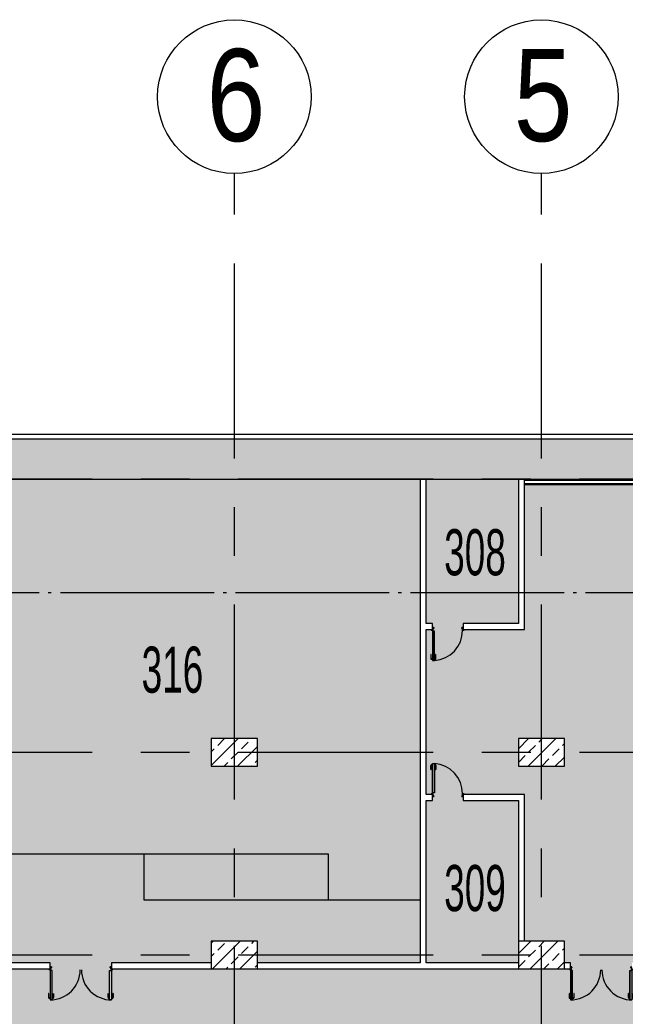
# Model space of a CAD drawing. Header units: metres. Extents: x -201 to 705, y -63 to 42.
# Drawn here: x 630.33 to 650.04, y -13.79 to 18.65 of the extents above; entities that cross this region are included whole.
import ezdxf

# ---------------------------------------------------------------- set-up
doc = ezdxf.new("R2010")
doc.units = ezdxf.units.M
doc.linetypes.add('Grid Line', pattern=[11.1125, 6.35, -1.5875, 1.5875, -1.5875])
doc.linetypes.add('HAT AKSI', pattern=[5.6, 5, -0.3, 0, -0.3])
for name, color, linetype, lineweight in [('A-----NPP', 7, 'Continuous', 9), ('A-DETLGEM', 7, 'Continuous', 9), ('A_AREA', 7, 'Continuous', 9), ('A_DOOR', 7, 'Continuous', 9), ('A_GRID', 7, 'Continuous', 9), ('A_GRID_BALOON', 7, 'Continuous', 9), ('A_HATCH', 7, 'Continuous', 9), ('A_RC', 7, 'Continuous', 9), ('A_TEXT_40', 7, 'Continuous', 9), ('A_WALL', 7, 'Continuous', 9), ('G-PLANOTM', 7, 'Continuous', 9)]:
    doc.layers.add(name, color=color, linetype=linetype, lineweight=lineweight)
doc.styles.add('Arial Narrow_1', font='ARIALN.TTF', dxfattribs={"height": 3})
doc.styles.add('Arial Narrow_2', font='ARIALN.TTF', dxfattribs={"width": 0.7, "height": 1.5})

# ---------------------------------------------------------------- blocks, each defined once
blk = doc.blocks.new('B1010_10_KOLON_DİKDÖRTGEN KESİT - 90x150mm-4188250-14_73 _17_73_ TEKNİK KAT _FFL__ANAHTAR PLAN')
at = {"layer": 'A_RC', "true_color": 0x787878}
h = blk.add_hatch(dxfattribs=at)
h.set_pattern_fill('FP_5', color=8, style=0, pattern_type=2)
h.set_pattern_definition([(225, (-35, -11.8), (0.442281, -0.442281), []), (225, (-35.442, -11.8), (0.442281, -0.442281), [0.31274, -0.15637])])
h.paths.add_polyline_path([(0.272, 0.45), (-0.75, 0.45), (-0.75, -0.45), (0.75, -0.45), (0.75, 0.45)])
at = {"layer": 'A_RC', "lineweight": 18}
for p, q in [((0.75, 0.45), (-0.75, 0.45)), ((-0.75, 0.45), (-0.75, -0.45)), ((0.75, -0.45), (0.75, 0.45)), ((-0.75, -0.45), (0.75, -0.45))]:
    blk.add_line(p, q, dxfattribs=at)
blk = doc.blocks.new('B1010_10_KOLON_DİKDÖRTGEN KESİT - 90x150mm-V234-14_73 _17_73_ TEKNİK KAT _FFL__ANAHTAR PLAN')
at = {"layer": 'A_RC', "true_color": 0x787878}
h = blk.add_hatch(dxfattribs=at)
h.set_pattern_fill('FP_6', color=8, style=0, pattern_type=2)
h.set_pattern_definition([(225, (-35, -5.2), (0.442281, -0.442281), []), (225, (-35.442, -5.2), (0.442281, -0.442281), [0.31274, -0.15637])])
h.paths.add_polyline_path([(0.55, 0.45), (-0.75, 0.45), (-0.75, -0.45), (0.75, -0.45), (0.75, 0.45)])
at = {"layer": 'A_RC', "lineweight": 18}
for p, q in [((0.75, 0.45), (-0.75, 0.45)), ((-0.75, 0.45), (-0.75, -0.45)), ((0.75, -0.45), (0.75, 0.45)), ((-0.75, -0.45), (0.75, -0.45))]:
    blk.add_line(p, q, dxfattribs=at)
blk = doc.blocks.new('B1010_10_KOLON_DİKDÖRTGEN KESİT - 90x150mm-V237-14_73 _17_73_ TEKNİK KAT _FFL__ANAHTAR PLAN')
at = {"layer": 'A_RC', "true_color": 0x787878}
h = blk.add_hatch(dxfattribs=at)
h.set_pattern_fill('FP_32', color=8, style=0, pattern_type=2)
h.set_pattern_definition([(225, (-45, -11.8), (0.442281, -0.442281), []), (225, (-45.442, -11.8), (0.442281, -0.442281), [0.31274, -0.15637])])
h.paths.add_polyline_path([(0.65, 0.45), (-0.75, 0.45), (-0.75, -0.45), (0.75, -0.45), (0.75, 0.45)])
at = {"layer": 'A_RC', "lineweight": 18}
for p, q in [((0.75, 0.45), (-0.75, 0.45)), ((-0.75, 0.45), (-0.75, -0.45)), ((0.75, -0.45), (0.75, 0.45)), ((-0.75, -0.45), (0.75, -0.45))]:
    blk.add_line(p, q, dxfattribs=at)
blk = doc.blocks.new('B1010_10_KOLON_DİKDÖRTGEN KESİT - 90x150mm-V238-14_73 _17_73_ TEKNİK KAT _FFL__ANAHTAR PLAN')
at = {"layer": 'A_RC', "true_color": 0x787878}
h = blk.add_hatch(dxfattribs=at)
h.set_pattern_fill('FP_33', color=8, style=0, pattern_type=2)
h.set_pattern_definition([(225, (-45, -5.2), (0.442281, -0.442281), []), (225, (-45.442, -5.2), (0.442281, -0.442281), [0.31274, -0.15637])])
h.paths.add_polyline_path([(0.75, 0.45), (-0.75, 0.45), (-0.75, -0.45), (0.75, -0.45), (0.75, 0.329)])
at = {"layer": 'A_RC', "lineweight": 18}
for p, q in [((0.75, 0.45), (-0.75, 0.45)), ((-0.75, 0.45), (-0.75, -0.45)), ((0.75, -0.45), (0.75, 0.45)), ((-0.75, -0.45), (0.75, -0.45))]:
    blk.add_line(p, q, dxfattribs=at)
blk = doc.blocks.new('IC-TKN-M7-S22-000-10-A1-32-K-T-6C-200_rvt-3-14_73 _17_73_ TEKNİK KAT _FFL__ANAHTAR PLAN')
at = {"layer": 'A_HATCH', "true_color": 0x787878}
h = blk.add_hatch(dxfattribs=at)
h.set_pattern_fill('FP_3', color=8, style=0, pattern_type=2)
h.set_pattern_definition([(45, (0, 0), (-0.442274, 0.442274), []), (45, (0.4423, 0), (-0.442274, 0.442274), [0.31274, -0.15637])])
h.paths.add_polyline_path([(-19, 3.7), (6.5, 3.7), (6.5, 5), (-55.75, 5), (-55.75, 3.7), (-20.653, 3.7)])
at = {"layer": 'A-----NPP'}
blk.add_line((6.65, 5.15), (-55.669, 5.15), dxfattribs=at)
at = {"layer": 'A_WALL', "lineweight": 18}
for p, q in [((6.5, 5), (-55.75, 5)), ((-55.75, 3.7), (5.2, 3.7))]:
    blk.add_line(p, q, dxfattribs=at)
at = {"layer": 'A_RC', "lineweight": 9, "rotation": 180}
for name, p in [('B1010_10_KOLON_DİKDÖRTGEN KESİT - 90x150mm-V238-14_73 _17_73_ TEKNİK KAT _FFL__ANAHTAR PLAN', (-45, -5.2)), ('B1010_10_KOLON_DİKDÖRTGEN KESİT - 90x150mm-V234-14_73 _17_73_ TEKNİK KAT _FFL__ANAHTAR PLAN', (-35, -5.2)), ('B1010_10_KOLON_DİKDÖRTGEN KESİT - 90x150mm-V237-14_73 _17_73_ TEKNİK KAT _FFL__ANAHTAR PLAN', (-45, -11.8)), ('B1010_10_KOLON_DİKDÖRTGEN KESİT - 90x150mm-4188250-14_73 _17_73_ TEKNİK KAT _FFL__ANAHTAR PLAN', (-35, -11.8))]:
    blk.add_blockref(name, p, dxfattribs=at)
blk = doc.blocks.new('C1030_70_YK2 200x220cm - YK2 200x220cm-1520040-14_73 _17_73_ TEKNİK KAT _FFL__ANAHTAR PLAN')
at = {"layer": 'A-DETLGEM'}
for p, q in [((-1.05, 0.901), (-1.05, 1.036)), ((-1.04, 1.036), (-1.04, 0.901)), ((-1.03, 1.056), (-1, 1.056)), ((-1, 1.046), (-1.03, 1.046)), ((-0.999, 1.107), (-0.934, 1.107)), ((-0.999, 0.138), (-0.999, 1.107)), ((-0.938, 1.103), (-0.995, 1.103)), ((-0.995, 0.153), (-0.995, 1.103)), ((-0.938, 1.103), (-0.938, 0.153)), ((-0.935, 1.056), (-0.905, 1.056)), ((-0.905, 1.046), (-0.935, 1.046)), ((-0.934, 1.107), (-0.934, 0.62)), ((-0.895, 0.901), (-0.895, 1.036)), ((-0.885, 1.036), (-0.885, 0.901)), ((0.885, 1.036), (0.885, 0.901)), ((0.895, 0.901), (0.895, 1.036)), ((0.935, 1.056), (0.905, 1.056)), ((0.905, 1.046), (0.935, 1.046)), ((0.999, 1.107), (0.934, 1.107)), ((0.934, 1.107), (0.934, 0.62)), ((0.938, 1.103), (0.995, 1.103)), ((0.938, 1.103), (0.938, 0.153)), ((0.995, 0.153), (0.995, 1.103)), ((0.999, 0.138), (0.999, 1.107)), ((1.03, 1.056), (1, 1.056)), ((1, 1.046), (1.03, 1.046)), ((1.04, 1.036), (1.04, 0.901)), ((1.05, 0.901), (1.05, 1.036)), ((-0.934, 0.62), (-0.934, 0.149)), ((0.934, 0.62), (0.934, 0.149)), ((-0.991, 0.138), (-0.999, 0.138)), ((-0.938, 0.153), (-0.995, 0.153)), ((-0.991, 0.149), (-0.991, 0.138)), ((-0.934, 0.149), (-0.991, 0.149)), ((0.934, 0.149), (0.991, 0.149)), ((0.938, 0.153), (0.995, 0.153)), ((0.991, 0.149), (0.991, 0.138)), ((0.991, 0.138), (0.999, 0.138))]:
    blk.add_line(p, q, dxfattribs=at)
for centre, radius in [((-1, 0.13), 0.008), ((-1, 0.13), 0.006), ((1, 0.13), 0.008), ((1, 0.13), 0.006)]:
    blk.add_circle(centre, radius, dxfattribs=at)
for centre, radius, start, end in [((-1.03, 1.036), 0.02, 90, 180), ((-1.03, 1.036), 0.01, 90, 180), ((-0.905, 1.036), 0.02, 360, 90), ((-0.905, 1.036), 0.01, 360, 90), ((0.905, 1.036), 0.02, 90, 180), ((0.905, 1.036), 0.01, 90, 180), ((1.03, 1.036), 0.02, 0, 90), ((1.03, 1.036), 0.01, 360, 90), ((-1.045, 0.901), 0.005, 180, 0), ((-0.89, 0.901), 0.005, 180, 0), ((0.89, 0.901), 0.005, 180, 0), ((1.045, 0.901), 0.005, 180, 0)]:
    blk.add_arc(centre, radius, start, end, dxfattribs=at)
at = {"layer": 'A_DOOR'}
for p, q in [((-0.983, 0.118), (-1.038, 0.118)), ((-1.038, 0.118), (-1.038, 0.1)), ((-1.036, 0.1), (-1.036, 0.116)), ((-1.036, 0.116), (-0.985, 0.116)), ((-0.985, 0.095), (-0.987, 0.093)), ((-0.987, 0.093), (-0.987, 0.062)), ((-0.987, 0.062), (-0.985, 0.06)), ((-0.985, 0.116), (-0.985, 0.095)), ((-0.985, 0.092), (-0.983, 0.094)), ((-0.985, 0.063), (-0.985, 0.092)), ((-0.983, 0.061), (-0.985, 0.063)), ((-0.985, 0.06), (-0.985, 0.049)), ((-0.985, 0.049), (-0.965, 0.049)), ((-0.983, 0.045), (-0.985, 0.045)), ((-0.985, 0.045), (-0.985, 0.037)), ((-0.985, 0.037), (-0.957, 0.037)), ((-0.983, 0.094), (-0.983, 0.118)), ((-0.983, 0.051), (-0.983, 0.061)), ((-0.967, 0.051), (-0.983, 0.051)), ((-0.983, 0.039), (-0.983, 0.045)), ((-0.959, 0.039), (-0.983, 0.039)), ((-0.957, 0.061), (-0.967, 0.061)), ((-0.967, 0.061), (-0.967, 0.051)), ((-0.965, 0.049), (-0.965, 0.059)), ((-0.965, 0.059), (-0.959, 0.059)), ((-0.959, 0.059), (-0.959, 0.039)), ((-0.957, 0.037), (-0.957, 0.061)), ((0.967, 0.061), (0.957, 0.061)), ((0.957, 0.061), (0.957, 0.037)), ((0.957, 0.037), (0.985, 0.037)), ((0.959, 0.039), (0.959, 0.059)), ((0.959, 0.059), (0.965, 0.059)), ((0.983, 0.039), (0.959, 0.039)), ((0.965, 0.059), (0.965, 0.049)), ((0.965, 0.049), (0.985, 0.049)), ((0.967, 0.051), (0.967, 0.061)), ((0.983, 0.051), (0.967, 0.051)), ((1.038, 0.118), (0.983, 0.118)), ((0.983, 0.118), (0.983, 0.094)), ((0.983, 0.094), (0.985, 0.092)), ((0.985, 0.063), (0.983, 0.061)), ((0.983, 0.061), (0.983, 0.051)), ((0.985, 0.045), (0.983, 0.045)), ((0.983, 0.045), (0.983, 0.039)), ((0.985, 0.095), (0.985, 0.116)), ((0.985, 0.116), (1.036, 0.116)), ((0.987, 0.093), (0.985, 0.095)), ((0.985, 0.092), (0.985, 0.063)), ((0.985, 0.06), (0.987, 0.062)), ((0.985, 0.049), (0.985, 0.06)), ((0.985, 0.037), (0.985, 0.045)), ((0.987, 0.062), (0.987, 0.093)), ((1.036, 0.116), (1.036, 0.1)), ((1.038, 0.1), (1.038, 0.118))]:
    blk.add_line(p, q, dxfattribs=at)
for centre, start, end in [((-1, 0.13), 360, 90), ((1, 0.13), 90, 180)]:
    blk.add_arc(centre, 0.98, start, end, dxfattribs=at)
blk = doc.blocks.new('D2030_10_U Kanal Ekipmanı - U Kanal Ekipmanı-3844115-14_73 _17_73_ TEKNİK KAT _FFL__ANAHTAR PLAN')
at = {"layer": 'G-PLANOTM'}
for p, q in [((-0.155, 0), (-0.155, 16.55)), ((-0.15, 0), (-0.15, 16.55)), ((-0.03, 0), (-0.03, 16.55)), ((-0.025, 16.55), (-0.025, 0)), ((0, 0), (0, 16.55))]:
    blk.add_line(p, q, dxfattribs=at)
blk = doc.blocks.new('C1030_70_YK2 200x220cm - YK2 200x220cm-V233-14_73 _17_73_ TEKNİK KAT _FFL__ANAHTAR PLAN')
at = {"layer": 'A-DETLGEM'}
for p, q in [((-1.05, 0.901), (-1.05, 1.036)), ((-1.04, 1.036), (-1.04, 0.901)), ((-1.03, 1.056), (-1, 1.056)), ((-1, 1.046), (-1.03, 1.046)), ((-0.999, 1.107), (-0.934, 1.107)), ((-0.999, 0.138), (-0.999, 1.107)), ((-0.938, 1.103), (-0.995, 1.103)), ((-0.995, 0.153), (-0.995, 1.103)), ((-0.938, 1.103), (-0.938, 0.153)), ((-0.935, 1.056), (-0.905, 1.056)), ((-0.905, 1.046), (-0.935, 1.046)), ((-0.934, 1.107), (-0.934, 0.62)), ((-0.895, 0.901), (-0.895, 1.036)), ((-0.885, 1.036), (-0.885, 0.901)), ((0.885, 1.036), (0.885, 0.901)), ((0.895, 0.901), (0.895, 1.036)), ((0.935, 1.056), (0.905, 1.056)), ((0.905, 1.046), (0.935, 1.046)), ((0.999, 1.107), (0.934, 1.107)), ((0.934, 1.107), (0.934, 0.62)), ((0.938, 1.103), (0.995, 1.103)), ((0.938, 1.103), (0.938, 0.153)), ((0.995, 0.153), (0.995, 1.103)), ((0.999, 0.138), (0.999, 1.107)), ((1.03, 1.056), (1, 1.056)), ((1, 1.046), (1.03, 1.046)), ((1.04, 1.036), (1.04, 0.901)), ((1.05, 0.901), (1.05, 1.036)), ((-0.934, 0.62), (-0.934, 0.149)), ((0.934, 0.62), (0.934, 0.149)), ((-0.991, 0.138), (-0.999, 0.138)), ((-0.938, 0.153), (-0.995, 0.153)), ((-0.991, 0.149), (-0.991, 0.138)), ((-0.934, 0.149), (-0.991, 0.149)), ((0.934, 0.149), (0.991, 0.149)), ((0.938, 0.153), (0.995, 0.153)), ((0.991, 0.149), (0.991, 0.138)), ((0.991, 0.138), (0.999, 0.138))]:
    blk.add_line(p, q, dxfattribs=at)
for centre, radius in [((-1, 0.13), 0.008), ((-1, 0.13), 0.006), ((1, 0.13), 0.008), ((1, 0.13), 0.006)]:
    blk.add_circle(centre, radius, dxfattribs=at)
for centre, radius, start, end in [((-1.03, 1.036), 0.02, 90, 180), ((-1.03, 1.036), 0.01, 90, 180), ((-0.905, 1.036), 0.02, 360, 90), ((-0.905, 1.036), 0.01, 360, 90), ((0.905, 1.036), 0.02, 90, 180), ((0.905, 1.036), 0.01, 90, 180), ((1.03, 1.036), 0.02, 0, 90), ((1.03, 1.036), 0.01, 360, 90), ((-1.045, 0.901), 0.005, 180, 0), ((-0.89, 0.901), 0.005, 180, 0), ((0.89, 0.901), 0.005, 180, 0), ((1.045, 0.901), 0.005, 180, 0)]:
    blk.add_arc(centre, radius, start, end, dxfattribs=at)
at = {"layer": 'A_DOOR'}
for p, q in [((-0.983, 0.118), (-1.038, 0.118)), ((-1.038, 0.118), (-1.038, 0.1)), ((-1.038, 0.1), (-1.038, 0.118)), ((-1.038, 0.118), (-0.983, 0.118)), ((-1.036, 0.1), (-1.036, 0.116)), ((-1.036, 0.116), (-0.985, 0.116)), ((-0.985, 0.116), (-1.036, 0.116)), ((-1.036, 0.116), (-1.036, 0.1)), ((-0.985, 0.095), (-0.987, 0.093)), ((-0.987, 0.093), (-0.985, 0.095)), ((-0.987, 0.093), (-0.987, 0.062)), ((-0.987, 0.062), (-0.987, 0.093)), ((-0.987, 0.062), (-0.985, 0.06)), ((-0.985, 0.06), (-0.987, 0.062)), ((-0.985, 0.116), (-0.985, 0.095)), ((-0.985, 0.095), (-0.985, 0.116)), ((-0.985, 0.092), (-0.983, 0.094)), ((-0.983, 0.094), (-0.985, 0.092)), ((-0.985, 0.063), (-0.985, 0.092)), ((-0.985, 0.092), (-0.985, 0.063)), ((-0.983, 0.061), (-0.985, 0.063)), ((-0.985, 0.063), (-0.983, 0.061)), ((-0.985, 0.06), (-0.985, 0.049)), ((-0.985, 0.049), (-0.985, 0.06)), ((-0.985, 0.049), (-0.965, 0.049)), ((-0.965, 0.049), (-0.985, 0.049)), ((-0.983, 0.045), (-0.985, 0.045)), ((-0.985, 0.045), (-0.985, 0.037)), ((-0.985, 0.037), (-0.985, 0.045)), ((-0.985, 0.045), (-0.983, 0.045)), ((-0.985, 0.037), (-0.957, 0.037)), ((-0.957, 0.037), (-0.985, 0.037)), ((-0.983, 0.094), (-0.983, 0.118)), ((-0.983, 0.118), (-0.983, 0.094)), ((-0.983, 0.051), (-0.983, 0.061)), ((-0.983, 0.061), (-0.983, 0.051)), ((-0.967, 0.051), (-0.983, 0.051)), ((-0.983, 0.051), (-0.967, 0.051)), ((-0.983, 0.039), (-0.983, 0.045)), ((-0.983, 0.045), (-0.983, 0.039)), ((-0.959, 0.039), (-0.983, 0.039)), ((-0.983, 0.039), (-0.959, 0.039)), ((-0.957, 0.061), (-0.967, 0.061)), ((-0.967, 0.061), (-0.967, 0.051)), ((-0.967, 0.051), (-0.967, 0.061)), ((-0.967, 0.061), (-0.957, 0.061)), ((-0.965, 0.049), (-0.965, 0.059)), ((-0.965, 0.059), (-0.959, 0.059)), ((-0.959, 0.059), (-0.965, 0.059)), ((-0.965, 0.059), (-0.965, 0.049)), ((-0.959, 0.059), (-0.959, 0.039)), ((-0.959, 0.039), (-0.959, 0.059)), ((-0.957, 0.037), (-0.957, 0.061)), ((-0.957, 0.061), (-0.957, 0.037)), ((0.967, 0.061), (0.957, 0.061)), ((0.957, 0.061), (0.957, 0.037)), ((0.957, 0.037), (0.957, 0.061)), ((0.957, 0.061), (0.967, 0.061)), ((0.957, 0.037), (0.985, 0.037)), ((0.985, 0.037), (0.957, 0.037)), ((0.959, 0.039), (0.959, 0.059)), ((0.959, 0.059), (0.965, 0.059)), ((0.965, 0.059), (0.959, 0.059)), ((0.959, 0.059), (0.959, 0.039)), ((0.983, 0.039), (0.959, 0.039)), ((0.959, 0.039), (0.983, 0.039)), ((0.965, 0.059), (0.965, 0.049)), ((0.965, 0.049), (0.965, 0.059)), ((0.965, 0.049), (0.985, 0.049)), ((0.985, 0.049), (0.965, 0.049)), ((0.967, 0.051), (0.967, 0.061)), ((0.967, 0.061), (0.967, 0.051)), ((0.983, 0.051), (0.967, 0.051)), ((0.967, 0.051), (0.983, 0.051)), ((1.038, 0.118), (0.983, 0.118)), ((0.983, 0.118), (0.983, 0.094)), ((0.983, 0.094), (0.983, 0.118)), ((0.983, 0.118), (1.038, 0.118)), ((0.983, 0.094), (0.985, 0.092)), ((0.985, 0.092), (0.983, 0.094)), ((0.985, 0.063), (0.983, 0.061)), ((0.983, 0.061), (0.985, 0.063)), ((0.983, 0.061), (0.983, 0.051)), ((0.983, 0.051), (0.983, 0.061)), ((0.985, 0.045), (0.983, 0.045)), ((0.983, 0.045), (0.983, 0.039)), ((0.983, 0.039), (0.983, 0.045)), ((0.983, 0.045), (0.985, 0.045)), ((0.985, 0.095), (0.985, 0.116)), ((0.985, 0.116), (1.036, 0.116)), ((1.036, 0.116), (0.985, 0.116)), ((0.985, 0.116), (0.985, 0.095)), ((0.987, 0.093), (0.985, 0.095)), ((0.985, 0.095), (0.987, 0.093)), ((0.985, 0.092), (0.985, 0.063)), ((0.985, 0.063), (0.985, 0.092)), ((0.985, 0.06), (0.987, 0.062)), ((0.987, 0.062), (0.985, 0.06)), ((0.985, 0.049), (0.985, 0.06)), ((0.985, 0.06), (0.985, 0.049)), ((0.985, 0.037), (0.985, 0.045)), ((0.985, 0.045), (0.985, 0.037)), ((0.987, 0.062), (0.987, 0.093)), ((0.987, 0.093), (0.987, 0.062)), ((1.036, 0.116), (1.036, 0.1)), ((1.036, 0.1), (1.036, 0.116)), ((1.038, 0.1), (1.038, 0.118)), ((1.038, 0.118), (1.038, 0.1))]:
    blk.add_line(p, q, dxfattribs=at)
for centre, start, end in [((-1, 0.13), 360, 90), ((1, 0.13), 90, 180)]:
    blk.add_arc(centre, 0.98, start, end, dxfattribs=at)
blk = doc.blocks.new('C1030_70_YK1 100x220cm - YK1 100x220cm-V216-14_73 _17_73_ TEKNİK KAT _FFL__ANAHTAR PLAN')
at = {"layer": 'A-DETLGEM'}
for p, q in [((0.385, 1.048), (0.385, 0.913)), ((0.395, 0.913), (0.395, 1.048)), ((0.435, 1.068), (0.405, 1.068)), ((0.405, 1.058), (0.435, 1.058)), ((0.499, 1.107), (0.434, 1.107)), ((0.434, 1.107), (0.434, 0.621)), ((0.438, 1.103), (0.495, 1.103)), ((0.438, 1.103), (0.438, 0.153)), ((0.495, 0.153), (0.495, 1.103)), ((0.499, 0.139), (0.499, 1.107)), ((0.53, 1.068), (0.5, 1.068)), ((0.5, 1.058), (0.53, 1.058)), ((0.54, 1.048), (0.54, 0.913)), ((0.55, 0.913), (0.55, 1.048)), ((0.434, 0.621), (0.434, 0.149)), ((0.434, 0.149), (0.491, 0.149)), ((0.438, 0.153), (0.495, 0.153)), ((0.491, 0.149), (0.491, 0.139)), ((0.491, 0.139), (0.499, 0.139))]:
    blk.add_line(p, q, dxfattribs=at)
for radius in [0.008, 0.006]:
    blk.add_circle((0.5, 0.13), radius, dxfattribs=at)
for centre, radius, start, end in [((0.405, 1.048), 0.02, 90, 180), ((0.405, 1.048), 0.01, 90, 180), ((0.53, 1.048), 0.02, 360, 90), ((0.53, 1.048), 0.01, 0, 90), ((0.39, 0.913), 0.005, 180, 360), ((0.545, 0.913), 0.005, 180, 0)]:
    blk.add_arc(centre, radius, start, end, dxfattribs=at)
at = {"layer": 'A_DOOR'}
for p, q in [((-0.483, 0.118), (-0.538, 0.118)), ((-0.538, 0.118), (-0.538, 0.1)), ((-0.538, 0.1), (-0.538, 0.118)), ((-0.538, 0.118), (-0.483, 0.118)), ((-0.536, 0.1), (-0.536, 0.116)), ((-0.536, 0.116), (-0.485, 0.116)), ((-0.485, 0.116), (-0.536, 0.116)), ((-0.536, 0.116), (-0.536, 0.1)), ((-0.485, 0.095), (-0.487, 0.093)), ((-0.487, 0.093), (-0.485, 0.095)), ((-0.487, 0.093), (-0.487, 0.062)), ((-0.487, 0.062), (-0.487, 0.093)), ((-0.487, 0.062), (-0.485, 0.06)), ((-0.485, 0.06), (-0.487, 0.062)), ((-0.485, 0.116), (-0.485, 0.095)), ((-0.485, 0.095), (-0.485, 0.116)), ((-0.485, 0.092), (-0.483, 0.094)), ((-0.483, 0.094), (-0.485, 0.092)), ((-0.485, 0.063), (-0.485, 0.092)), ((-0.485, 0.092), (-0.485, 0.063)), ((-0.483, 0.061), (-0.485, 0.063)), ((-0.485, 0.063), (-0.483, 0.061)), ((-0.485, 0.06), (-0.485, 0.049)), ((-0.485, 0.049), (-0.485, 0.06)), ((-0.485, 0.049), (-0.465, 0.049)), ((-0.465, 0.049), (-0.485, 0.049)), ((-0.483, 0.045), (-0.485, 0.045)), ((-0.485, 0.045), (-0.485, 0.037)), ((-0.485, 0.037), (-0.485, 0.045)), ((-0.485, 0.045), (-0.483, 0.045)), ((-0.485, 0.037), (-0.457, 0.037)), ((-0.457, 0.037), (-0.485, 0.037)), ((-0.483, 0.094), (-0.483, 0.118)), ((-0.483, 0.118), (-0.483, 0.094)), ((-0.483, 0.051), (-0.483, 0.061)), ((-0.483, 0.061), (-0.483, 0.051)), ((-0.467, 0.051), (-0.483, 0.051)), ((-0.483, 0.051), (-0.467, 0.051)), ((-0.483, 0.039), (-0.483, 0.045)), ((-0.483, 0.045), (-0.483, 0.039)), ((-0.459, 0.039), (-0.483, 0.039)), ((-0.483, 0.039), (-0.459, 0.039)), ((-0.457, 0.061), (-0.467, 0.061)), ((-0.467, 0.061), (-0.467, 0.051)), ((-0.467, 0.051), (-0.467, 0.061)), ((-0.467, 0.061), (-0.457, 0.061)), ((-0.465, 0.049), (-0.465, 0.059)), ((-0.465, 0.059), (-0.459, 0.059)), ((-0.459, 0.059), (-0.465, 0.059)), ((-0.465, 0.059), (-0.465, 0.049)), ((-0.459, 0.059), (-0.459, 0.039)), ((-0.459, 0.039), (-0.459, 0.059)), ((-0.457, 0.037), (-0.457, 0.061)), ((-0.457, 0.061), (-0.457, 0.037)), ((0.467, 0.061), (0.457, 0.061)), ((0.457, 0.061), (0.457, 0.037)), ((0.457, 0.037), (0.457, 0.061)), ((0.457, 0.061), (0.467, 0.061)), ((0.457, 0.037), (0.485, 0.037)), ((0.485, 0.037), (0.457, 0.037)), ((0.459, 0.039), (0.459, 0.059)), ((0.459, 0.059), (0.465, 0.059)), ((0.465, 0.059), (0.459, 0.059)), ((0.459, 0.059), (0.459, 0.039)), ((0.483, 0.039), (0.459, 0.039)), ((0.459, 0.039), (0.483, 0.039)), ((0.465, 0.059), (0.465, 0.049)), ((0.465, 0.049), (0.465, 0.059)), ((0.465, 0.049), (0.485, 0.049)), ((0.485, 0.049), (0.465, 0.049)), ((0.467, 0.051), (0.467, 0.061)), ((0.467, 0.061), (0.467, 0.051)), ((0.483, 0.051), (0.467, 0.051)), ((0.467, 0.051), (0.483, 0.051)), ((0.538, 0.118), (0.483, 0.118)), ((0.483, 0.118), (0.483, 0.094)), ((0.483, 0.094), (0.483, 0.118)), ((0.483, 0.118), (0.538, 0.118)), ((0.483, 0.094), (0.485, 0.092)), ((0.485, 0.092), (0.483, 0.094)), ((0.485, 0.063), (0.483, 0.061)), ((0.483, 0.061), (0.485, 0.063)), ((0.483, 0.061), (0.483, 0.051)), ((0.483, 0.051), (0.483, 0.061)), ((0.485, 0.045), (0.483, 0.045)), ((0.483, 0.045), (0.483, 0.039)), ((0.483, 0.039), (0.483, 0.045)), ((0.483, 0.045), (0.485, 0.045)), ((0.485, 0.095), (0.485, 0.116)), ((0.485, 0.116), (0.536, 0.116)), ((0.536, 0.116), (0.485, 0.116)), ((0.485, 0.116), (0.485, 0.095)), ((0.487, 0.093), (0.485, 0.095)), ((0.485, 0.095), (0.487, 0.093)), ((0.485, 0.092), (0.485, 0.063)), ((0.485, 0.063), (0.485, 0.092)), ((0.485, 0.06), (0.487, 0.062)), ((0.487, 0.062), (0.485, 0.06)), ((0.485, 0.049), (0.485, 0.06)), ((0.485, 0.06), (0.485, 0.049)), ((0.485, 0.037), (0.485, 0.045)), ((0.485, 0.045), (0.485, 0.037)), ((0.487, 0.062), (0.487, 0.093)), ((0.487, 0.093), (0.487, 0.062)), ((0.536, 0.116), (0.536, 0.1)), ((0.536, 0.1), (0.536, 0.116)), ((0.538, 0.1), (0.538, 0.118)), ((0.538, 0.118), (0.538, 0.1))]:
    blk.add_line(p, q, dxfattribs=at)
blk.add_arc((0.5, 0.13), 0.98, 94.0266, 180, dxfattribs=at)
blk = doc.blocks.new('C1030_70_YK1 100x220cm - YK1 100x220cm-V215-14_73 _17_73_ TEKNİK KAT _FFL__ANAHTAR PLAN')
at = {"layer": 'A-DETLGEM'}
for p, q in [((-0.55, 0.913), (-0.55, 1.048)), ((-0.54, 1.048), (-0.54, 0.913)), ((-0.53, 1.068), (-0.5, 1.068)), ((-0.5, 1.058), (-0.53, 1.058)), ((-0.499, 1.107), (-0.434, 1.107)), ((-0.499, 0.139), (-0.499, 1.107)), ((-0.438, 1.103), (-0.495, 1.103)), ((-0.495, 0.153), (-0.495, 1.103)), ((-0.438, 1.103), (-0.438, 0.153)), ((-0.435, 1.068), (-0.405, 1.068)), ((-0.405, 1.058), (-0.435, 1.058)), ((-0.434, 1.107), (-0.434, 0.621)), ((-0.395, 0.913), (-0.395, 1.048)), ((-0.385, 1.048), (-0.385, 0.913)), ((-0.434, 0.621), (-0.434, 0.149)), ((-0.491, 0.139), (-0.499, 0.139)), ((-0.438, 0.153), (-0.495, 0.153)), ((-0.491, 0.149), (-0.491, 0.139)), ((-0.434, 0.149), (-0.491, 0.149))]:
    blk.add_line(p, q, dxfattribs=at)
for radius in [0.008, 0.006]:
    blk.add_circle((-0.5, 0.13), radius, dxfattribs=at)
for centre, radius, start, end in [((-0.53, 1.048), 0.02, 90, 180), ((-0.53, 1.048), 0.01, 90, 180), ((-0.405, 1.048), 0.02, 0, 90), ((-0.405, 1.048), 0.01, 0, 90), ((-0.545, 0.913), 0.005, 180, 0), ((-0.39, 0.913), 0.005, 180, 0)]:
    blk.add_arc(centre, radius, start, end, dxfattribs=at)
at = {"layer": 'A_DOOR'}
for p, q in [((-0.483, 0.118), (-0.538, 0.118)), ((-0.538, 0.118), (-0.538, 0.1)), ((-0.538, 0.1), (-0.538, 0.118)), ((-0.538, 0.118), (-0.483, 0.118)), ((-0.536, 0.1), (-0.536, 0.116)), ((-0.536, 0.116), (-0.485, 0.116)), ((-0.485, 0.116), (-0.536, 0.116)), ((-0.536, 0.116), (-0.536, 0.1)), ((-0.485, 0.095), (-0.487, 0.093)), ((-0.487, 0.093), (-0.485, 0.095)), ((-0.487, 0.093), (-0.487, 0.062)), ((-0.487, 0.062), (-0.487, 0.093)), ((-0.487, 0.062), (-0.485, 0.06)), ((-0.485, 0.06), (-0.487, 0.062)), ((-0.485, 0.116), (-0.485, 0.095)), ((-0.485, 0.095), (-0.485, 0.116)), ((-0.485, 0.092), (-0.483, 0.094)), ((-0.483, 0.094), (-0.485, 0.092)), ((-0.485, 0.063), (-0.485, 0.092)), ((-0.485, 0.092), (-0.485, 0.063)), ((-0.483, 0.061), (-0.485, 0.063)), ((-0.485, 0.063), (-0.483, 0.061)), ((-0.485, 0.06), (-0.485, 0.049)), ((-0.485, 0.049), (-0.485, 0.06)), ((-0.485, 0.049), (-0.465, 0.049)), ((-0.465, 0.049), (-0.485, 0.049)), ((-0.483, 0.045), (-0.485, 0.045)), ((-0.485, 0.045), (-0.485, 0.037)), ((-0.485, 0.037), (-0.485, 0.045)), ((-0.485, 0.045), (-0.483, 0.045)), ((-0.485, 0.037), (-0.457, 0.037)), ((-0.457, 0.037), (-0.485, 0.037)), ((-0.483, 0.094), (-0.483, 0.118)), ((-0.483, 0.118), (-0.483, 0.094)), ((-0.483, 0.051), (-0.483, 0.061)), ((-0.483, 0.061), (-0.483, 0.051)), ((-0.467, 0.051), (-0.483, 0.051)), ((-0.483, 0.051), (-0.467, 0.051)), ((-0.483, 0.039), (-0.483, 0.045)), ((-0.483, 0.045), (-0.483, 0.039)), ((-0.459, 0.039), (-0.483, 0.039)), ((-0.483, 0.039), (-0.459, 0.039)), ((-0.457, 0.061), (-0.467, 0.061)), ((-0.467, 0.061), (-0.467, 0.051)), ((-0.467, 0.051), (-0.467, 0.061)), ((-0.467, 0.061), (-0.457, 0.061)), ((-0.465, 0.049), (-0.465, 0.059)), ((-0.465, 0.059), (-0.459, 0.059)), ((-0.459, 0.059), (-0.465, 0.059)), ((-0.465, 0.059), (-0.465, 0.049)), ((-0.459, 0.059), (-0.459, 0.039)), ((-0.459, 0.039), (-0.459, 0.059)), ((-0.457, 0.037), (-0.457, 0.061)), ((-0.457, 0.061), (-0.457, 0.037)), ((0.467, 0.061), (0.457, 0.061)), ((0.457, 0.061), (0.457, 0.037)), ((0.457, 0.037), (0.457, 0.061)), ((0.457, 0.061), (0.467, 0.061)), ((0.457, 0.037), (0.485, 0.037)), ((0.485, 0.037), (0.457, 0.037)), ((0.459, 0.039), (0.459, 0.059)), ((0.459, 0.059), (0.465, 0.059)), ((0.465, 0.059), (0.459, 0.059)), ((0.459, 0.059), (0.459, 0.039)), ((0.483, 0.039), (0.459, 0.039)), ((0.459, 0.039), (0.483, 0.039)), ((0.465, 0.059), (0.465, 0.049)), ((0.465, 0.049), (0.465, 0.059)), ((0.465, 0.049), (0.485, 0.049)), ((0.485, 0.049), (0.465, 0.049)), ((0.467, 0.051), (0.467, 0.061)), ((0.467, 0.061), (0.467, 0.051)), ((0.483, 0.051), (0.467, 0.051)), ((0.467, 0.051), (0.483, 0.051)), ((0.538, 0.118), (0.483, 0.118)), ((0.483, 0.118), (0.483, 0.094)), ((0.483, 0.094), (0.483, 0.118)), ((0.483, 0.118), (0.538, 0.118)), ((0.483, 0.094), (0.485, 0.092)), ((0.485, 0.092), (0.483, 0.094)), ((0.485, 0.063), (0.483, 0.061)), ((0.483, 0.061), (0.485, 0.063)), ((0.483, 0.061), (0.483, 0.051)), ((0.483, 0.051), (0.483, 0.061)), ((0.485, 0.045), (0.483, 0.045)), ((0.483, 0.045), (0.483, 0.039)), ((0.483, 0.039), (0.483, 0.045)), ((0.483, 0.045), (0.485, 0.045)), ((0.485, 0.095), (0.485, 0.116)), ((0.485, 0.116), (0.536, 0.116)), ((0.536, 0.116), (0.485, 0.116)), ((0.485, 0.116), (0.485, 0.095)), ((0.487, 0.093), (0.485, 0.095)), ((0.485, 0.095), (0.487, 0.093)), ((0.485, 0.092), (0.485, 0.063)), ((0.485, 0.063), (0.485, 0.092)), ((0.485, 0.06), (0.487, 0.062)), ((0.487, 0.062), (0.485, 0.06)), ((0.485, 0.049), (0.485, 0.06)), ((0.485, 0.06), (0.485, 0.049)), ((0.485, 0.037), (0.485, 0.045)), ((0.485, 0.045), (0.485, 0.037)), ((0.487, 0.062), (0.487, 0.093)), ((0.487, 0.093), (0.487, 0.062)), ((0.536, 0.116), (0.536, 0.1)), ((0.536, 0.1), (0.536, 0.116)), ((0.538, 0.1), (0.538, 0.118)), ((0.538, 0.118), (0.538, 0.1))]:
    blk.add_line(p, q, dxfattribs=at)
blk.add_arc((-0.5, 0.13), 0.98, 360, 86.1575, dxfattribs=at)
blk = doc.blocks.new('Grid - Aks Sembolü-236857-14_73 _17_73_ TEKNİK KAT _FFL__ANAHTAR PLAN')
at = {"layer": 'A_GRID_BALOON', "color": 253, "true_color": 0xaaaaaa}
blk.add_circle((0, 0), 0.005, dxfattribs=at)

msp = doc.modelspace()

# ---------------------------------------------------------------- hatches: boundary and pattern name
at = {"layer": 'A_AREA', "true_color": 0xfadecb}
h = msp.add_hatch(color=254, dxfattribs=at)
h.paths.add_polyline_path([(631.778, -12.15), (633.314, -12.15), (633.314, -12.05), (636.564, -12.05), (636.564, -11.35), (638.064, -11.35), (638.064, -12.05), (643.364, -12.05), (643.364, 3.7), (626.764, 3.7), (626.764, -4.75), (628.064, -4.75), (628.064, -5.65), (626.764, -5.65), (626.764, -8.5), (628.764, -8.5), (628.764, -9.7), (626.764, -9.7), (626.764, -11.35), (628.064, -11.35), (628.064, -12.05), (631.314, -12.05), (631.314, -12.15)])
h.paths.add_polyline_path([(638.012, -5.65), (636.564, -5.65), (636.564, -4.75), (638.064, -4.75), (638.064, -5.65)])
at = {"layer": 'A_AREA', "true_color": 0xffff80}
for points in [[(644.462, -1.1), (644.764, -1.1), (644.764, -1), (646.564, -1), (646.564, 3.7), (643.564, 3.7), (643.564, -1), (643.764, -1), (643.767, -1.1), (644.264, -1.1)], [(643.851, -12.05), (646.564, -12.05), (646.564, -6.77), (644.764, -6.77), (644.764, -6.67), (643.764, -6.67), (643.764, -6.77), (643.564, -6.77), (643.564, -12.05), (643.602, -12.05)]]:
    msp.add_hatch(color=51, dxfattribs=at).paths.add_polyline_path(points)
at = {"layer": 'A_AREA', "true_color": 0xfadecb}
h = msp.add_hatch(color=254, dxfattribs=at)
h.paths.add_polyline_path([(648.264, -12.15), (650.264, -12.15), (650.264, -12.05), (656.614, -12.05), (656.614, -4.75), (663.314, -4.75), (663.31, 3.52), (646.764, 3.514), (646.764, -1.2), (644.764, -1.2), (644.764, -1.1), (643.764, -1.1), (643.764, -1.2), (643.564, -1.2), (643.564, -6.57), (643.764, -6.571), (643.764, -6.67), (644.764, -6.67), (644.764, -6.57), (646.764, -6.57), (646.764, -11.35), (648.064, -11.35), (648.064, -12.05), (648.264, -12.05), (648.264, -12.106)])
h.paths.add_polyline_path([(646.564, -5.65), (646.564, -4.75), (648.064, -4.75), (648.064, -5.65), (646.764, -5.65)])
at = {"layer": 'A_AREA', "true_color": 0xf5daa0}
msp.add_hatch(color=41, dxfattribs=at).paths.add_polyline_path([(589.378, -17.7), (595.264, -17.7), (595.264, -14.55), (611.314, -14.55), (611.314, -14.65), (613.314, -14.65), (613.314, -14.55), (672.287, -14.55), (672.287, -14.65), (673.287, -14.65), (673.287, -14.55), (673.882, -14.55), (673.882, -14.65), (674.882, -14.65), (674.882, -14.55), (677.264, -14.55), (677.264, -13.45), (677.364, -13.45), (677.364, -12.45), (677.264, -12.45), (677.264, -12.25), (672.264, -12.25), (672.264, -12.15), (670.264, -12.15), (670.261, -12.25), (668.564, -12.25), (668.564, -12.05), (666.564, -12.05), (666.564, -12.25), (650.264, -12.25), (650.264, -12.15), (648.264, -12.15), (648.264, -12.25), (633.314, -12.25), (633.314, -12.15), (631.314, -12.15), (631.314, -12.25), (626.564, -12.25), (626.564, -11.35), (626.464, -11.35), (626.464, -12.25), (622.514, -12.25), (622.514, -12.15), (620.514, -12.15), (620.514, -12.25), (609.064, -12.25), (609.064, -12.289), (609.041, -12.289), (609.041, -12.25), (606.364, -12.25), (606.364, -12.15), (604.364, -12.15), (604.364, -12.25), (589.364, -12.25), (589.364, -12.45), (589.264, -12.45), (589.264, -14.45), (589.364, -14.45), (589.364, -17.7)])

# ---------------------------------------------------------------- linework, layer by layer
at = {"layer": 'A_GRID', "color": 253, "linetype": 'Grid Line', "true_color": 0xaaaaaa}
for p, q in [((637.314, -28.963), (637.314, 13.652)), ((647.314, -28.963), (647.314, 13.652)), ((699.353, 3.7), (486.527, 3.7)), ((699.353, -5.2), (486.527, -5.2)), ((699.353, -11.8), (486.527, -11.8))]:
    msp.add_line(p, q, dxfattribs=at)
at = {"layer": 'A_GRID', "color": 21, "linetype": 'HAT AKSI', "true_color": 0xffaaaa}
msp.add_line((699.353, 0), (486.527, 0), dxfattribs=at)
at = {"layer": 'A_RC'}
for p, q in [((663.314, 3.52), (646.764, 3.52)), ((626.764, -8.5), (640.364, -8.5)), ((634.364, -8.5), (634.364, -10)), ((640.364, -8.5), (640.364, -10)), ((634.364, -10), (643.364, -10))]:
    msp.add_line(p, q, dxfattribs=at)
at = {"layer": 'A_WALL', "lineweight": 18}
for p, q in [((643.564, 3.7), (643.364, 3.7)), ((643.364, 3.7), (643.364, -12.05)), ((643.564, -1), (643.564, 3.7)), ((646.764, 3.7), (646.564, 3.7)), ((646.564, 3.7), (646.564, -1)), ((646.764, -1.2), (646.764, 3.7)), ((643.764, -1), (643.564, -1)), ((643.564, -6.57), (643.564, -1.2)), ((643.564, -1.2), (643.764, -1.2)), ((643.764, -1.2), (643.764, -1)), ((646.564, -1), (644.764, -1)), ((644.764, -1), (644.764, -1.2)), ((644.764, -1.2), (646.764, -1.2)), ((643.764, -6.57), (643.564, -6.57)), ((643.564, -12.05), (643.564, -6.77)), ((643.564, -6.77), (643.764, -6.77)), ((643.764, -6.77), (643.764, -6.57)), ((646.764, -6.57), (644.764, -6.57)), ((644.764, -6.57), (644.764, -6.77)), ((644.764, -6.77), (646.564, -6.77)), ((646.564, -6.77), (646.564, -11.35)), ((646.764, -11.35), (646.764, -6.57)), ((631.314, -12.05), (628.064, -12.05)), ((628.064, -12.25), (631.314, -12.25)), ((631.314, -12.25), (631.314, -12.05)), ((636.564, -12.05), (633.314, -12.05)), ((633.314, -12.05), (633.314, -12.25)), ((633.314, -12.25), (636.564, -12.25)), ((643.364, -12.05), (638.064, -12.05)), ((638.064, -12.25), (646.564, -12.25)), ((646.564, -12.05), (643.564, -12.05)), ((648.264, -12.05), (648.064, -12.05)), ((648.064, -12.25), (648.264, -12.25)), ((648.264, -12.25), (648.264, -12.05))]:
    msp.add_line(p, q, dxfattribs=at)

# ---------------------------------------------------------------- block references
at = {"lineweight": 5}
msp.add_blockref('IC-TKN-M7-S22-000-10-A1-32-K-T-6C-200_rvt-3-14_73 _17_73_ TEKNİK KAT _FFL__ANAHTAR PLAN', (682.314, 0), dxfattribs=at)
at = {"layer": 'A_DOOR', "rotation": 180}
for name, p in [('C1030_70_YK1 100x220cm - YK1 100x220cm-V216-14_73 _17_73_ TEKNİK KAT _FFL__ANAHTAR PLAN', (644.264, -1.1)), ('C1030_70_YK2 200x220cm - YK2 200x220cm-V233-14_73 _17_73_ TEKNİK KAT _FFL__ANAHTAR PLAN', (632.314, -12.15)), ('C1030_70_YK2 200x220cm - YK2 200x220cm-1520040-14_73 _17_73_ TEKNİK KAT _FFL__ANAHTAR PLAN', (649.264, -12.15))]:
    msp.add_blockref(name, p, dxfattribs=at)
at = {"layer": 'A_DOOR'}
msp.add_blockref('C1030_70_YK1 100x220cm - YK1 100x220cm-V215-14_73 _17_73_ TEKNİK KAT _FFL__ANAHTAR PLAN', (644.264, -6.67), dxfattribs=at)
at = {"layer": 'A_GRID_BALOON', "color": 253, "true_color": 0xaaaaaa, "xscale": 499.9999999999995, "yscale": 499.9999999999995, "zscale": 499.9999999999995}
for p in [(637.314, 16.152), (647.314, 16.152)]:
    msp.add_blockref('Grid - Aks Sembolü-236857-14_73 _17_73_ TEKNİK KAT _FFL__ANAHTAR PLAN', p, dxfattribs=at)
at = {"layer": 'G-PLANOTM', "rotation": 269.9999999999998}
msp.add_blockref('D2030_10_U Kanal Ekipmanı - U Kanal Ekipmanı-3844115-14_73 _17_73_ TEKNİK KAT _FFL__ANAHTAR PLAN', (646.764, 3.52), dxfattribs=at)

# ---------------------------------------------------------------- texts
at = {"layer": 'A_GRID_BALOON', "color": 253, "true_color": 0xaaaaaa, "char_height": 3, "width": 2.32489, "attachment_point": 1, "style": 'Arial Narrow_1'}
for s, insert in [('\\fArial Narrow|b0|i0|c162|p34|;6', (636.413, 17.705)), ('\\fArial Narrow|b0|i0|c162|p34|;5', (646.413, 17.705))]:
    msp.add_mtext(s, dxfattribs=dict(at, insert=insert))
at = {"layer": 'A_TEXT_40', "char_height": 1.5, "width": 2.44114, "attachment_point": 1, "style": 'Arial Narrow_2'}
for s, insert in [('308', (644.148, 2.068)), ('316', (634.294, -1.755)), ('309', (644.148, -8.867))]:
    msp.add_mtext(s, dxfattribs=dict(at, insert=insert))

doc.saveas('drawing.dxf')
